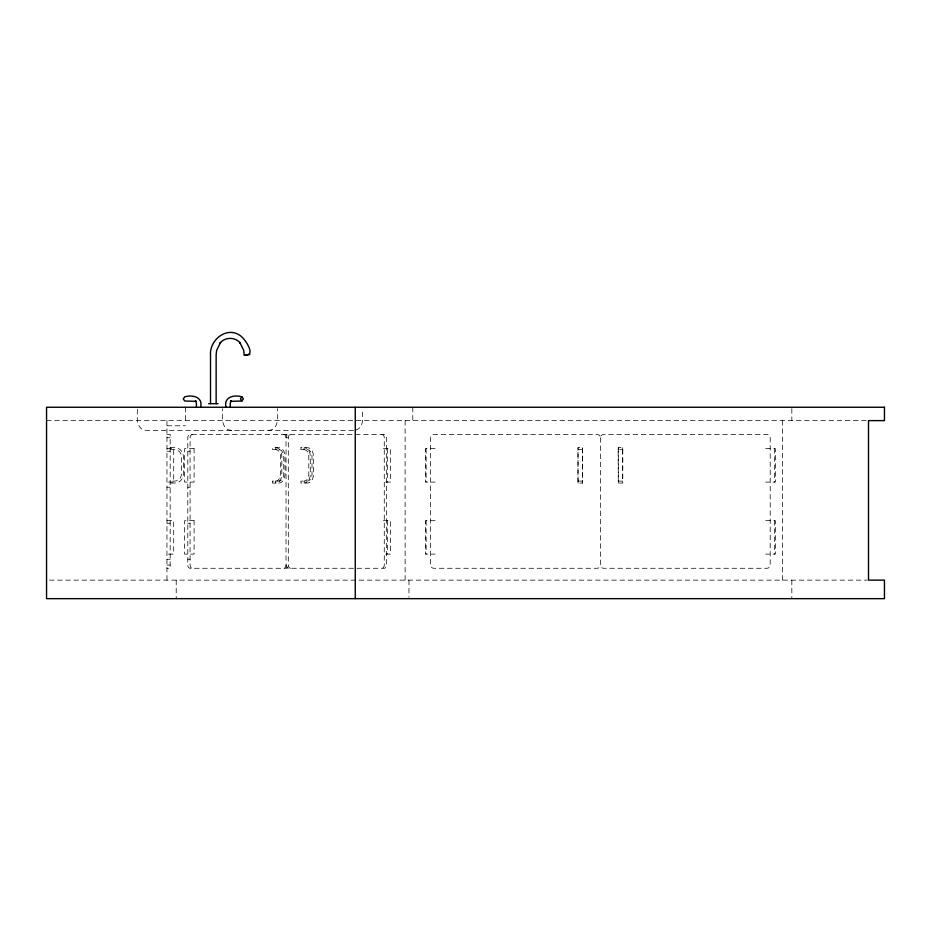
<?xml version="1.0" encoding="UTF-8"?>
<svg xmlns="http://www.w3.org/2000/svg" width="931" height="931" viewBox="0 0 931 931"><rect width="100%" height="100%" fill="white"/><g stroke="black" fill="none" stroke-linecap="round" stroke-linejoin="round"><path stroke-width="0.7" stroke-dasharray="4.66 3.49" d="M275.657 483.061L275.762 481.118M304.041 449.615L304.146 447.671A8.6 6.075 90 0 1 310.291 456.237L310.291 474.496A8.6 6.075 -90 0 1 304.239 483.061L304.041 481.118M578.011 483.061L578.011 447.671L582.515 447.671L582.655 481.118L582.515 483.061L578.011 483.061L578.011 447.671M618.149 449.615L618.289 447.671L622.792 447.671L622.792 483.061L618.289 483.061L618.149 449.615L622.653 449.615L622.792 447.671M355.782 430.087C364.905 427.317 362.252 415.657 362.427 408.639M268.326 430.401C279.184 429.982 277.985 416.029 277.287 408.639M46.55 420.626L867.087 420.626M166.952 425.77L185.467 425.77M353.443 430.401L146.598 430.401C135.717 429.994 136.915 416.041 137.613 408.639M166.952 434.498L170.164 434.498L170.164 568.271L166.952 568.271M166.952 437.71L170.164 437.71M170.164 447.671L174.795 447.671A8.6 8.6 0 0 1 183.349 456.237L183.349 474.496A8.6 8.6 0 0 1 174.795 483.061L170.164 483.061M166.952 448.637L173.701 448.637L173.701 482.083L166.952 482.083M383.374 448.637L390.555 448.637L390.555 482.083L383.374 482.083M435.091 448.637L425.467 448.637L425.467 482.083L435.091 482.083M765.713 448.637L775.337 448.637L775.337 482.083L765.713 482.083M170.164 449.615L174.539 449.615A6.843 6.843 0 0 1 181.405 456.493L181.405 474.24A6.843 6.843 0 0 1 174.539 481.118L170.164 481.118M578.151 449.615L582.655 449.615M166.952 451.221L170.164 451.221M187.806 451.221L190.075 451.221M578.151 481.118L582.655 481.118M618.149 481.118L622.653 481.118L622.792 483.061M166.952 487.227L170.164 487.227M187.806 487.227L190.075 487.227M166.952 520.673L173.701 520.673L173.701 554.12L166.952 554.12M383.374 520.673L390.555 520.673L390.555 554.12L383.374 554.12M435.091 520.673L425.467 520.673L425.467 554.12L435.091 554.12M765.713 520.673L775.337 520.673L775.337 554.12L765.713 554.12M166.952 523.245L170.164 523.245M187.806 523.245L190.075 523.245M166.952 559.263L170.164 559.263M187.806 559.263L190.075 559.263M166.952 565.047L170.164 565.047M49.436 580.129L867.087 580.129M231.714 430.401C220.845 429.982 222.055 416.029 222.753 408.639M275.657 447.671L275.762 449.615M791.839 408.593L791.839 420.626M791.839 580.129L791.839 598.656M782.517 420.626L782.517 580.129M774.673 448.637L774.673 482.083M774.673 520.673L774.673 554.12M622.653 449.615L622.653 481.118M618.289 447.671L618.289 483.061M600.402 437.71L600.402 565.047A3.212 3.212 0 0 0 603.614 568.271L766.969 568.271A3.212 3.212 0 0 0 770.193 565.047L770.193 437.71A3.212 3.212 0 0 0 766.969 434.498L603.614 434.498A3.212 3.212 0 0 0 600.402 437.71A3.212 3.212 0 0 0 597.19 434.498L433.823 434.498A3.212 3.212 0 0 0 430.611 437.71L430.611 565.047A3.212 3.212 0 0 0 433.823 568.271L597.19 568.271A3.212 3.212 0 0 0 600.402 565.047M582.515 447.671L582.515 483.061M426.13 448.637L426.13 482.083M426.13 520.673L426.13 554.12M412.805 407.254L412.805 420.626M408.965 580.129L408.965 597.225M405.125 420.626L405.125 580.129M387.436 448.637L387.436 482.083M387.436 520.673L387.436 554.12M185.467 407.254L185.467 420.626M176.203 580.129L176.203 598.656M166.952 420.626L166.952 580.129M303.948 449.615A6.843 4.841 90 0 1 308.813 456.493L308.813 474.24A6.843 4.841 -90 0 1 303.948 481.118M381.989 434.498A3.212 2.269 -90 0 1 384.27 437.71L384.27 565.047A3.212 2.269 -90 0 1 381.989 568.271M290.588 568.271A3.212 2.269 90 0 1 288.307 565.047L288.307 437.71A3.212 2.269 -90 0 1 290.588 434.498M192.356 434.498A3.212 2.269 -90 0 0 190.075 437.71L190.075 565.047A3.212 2.269 -90 0 0 192.356 568.271M283.769 434.498A3.212 2.269 -90 0 1 286.038 437.71L286.038 565.047A3.212 2.269 90 0 1 283.769 568.271M275.669 481.118A6.843 4.841 -90 0 0 280.534 474.24L280.534 456.493A6.843 4.841 -90 0 0 275.669 449.615M275.751 447.671A8.6 6.075 -90 0 1 281.802 456.237L281.802 474.496A8.6 6.075 90 0 1 275.751 483.061M272.574 481.118L272.48 483.061L278.939 483.061A8.6 6.075 -90 0 0 284.991 474.496L284.991 456.237A8.6 6.075 90 0 0 278.939 447.671L272.48 447.671L272.574 449.615L278.858 449.615A6.843 4.841 -90 0 1 283.711 456.493L283.711 474.24A6.843 4.841 -90 0 1 278.858 481.118L272.574 481.118M300.957 447.671L300.864 449.615L307.137 449.615A6.843 4.841 -90 0 1 312.001 456.493L312.001 474.24A6.843 4.841 -90 0 1 307.137 481.118L300.864 481.118L300.957 483.061L307.416 483.061A8.6 6.075 -90 0 0 313.468 474.496L313.468 456.237A8.6 6.075 90 0 0 307.416 447.671L300.957 447.671M286.038 434.498L190.075 434.498A3.212 2.269 90 0 0 187.806 437.71L187.806 565.047A3.212 2.269 90 0 0 190.075 568.271L286.038 568.271A3.212 2.269 90 0 0 288.307 565.047L286.038 565.047A3.212 2.269 -90 0 0 288.307 568.271L384.27 568.271A3.212 2.269 -90 0 0 386.54 565.047L386.54 437.71A3.212 2.269 -90 0 0 384.27 434.498L288.307 434.498A3.212 2.269 90 0 0 286.038 437.71L288.307 437.71A3.212 2.269 90 0 0 286.038 434.498M194.09 448.637L184.641 448.637L184.641 482.083L194.09 482.083L194.09 448.637M194.09 520.673L184.641 520.673L184.641 554.12L194.09 554.12L194.09 520.673"/><path stroke-width="1.4" d="M241.909 396.827L240.442 398.922L241.909 401.005L243.387 398.922L241.909 396.827C234.03 394.418 223.324 397.141 226.07 407.254M216.143 403.682L216.143 354.874L216.679 350.242L220.566 342.457L220.065 343.074C225.093 336.824 235.252 336.824 240.279 343.074L239.779 342.457L243.666 350.242L244.213 355.014C257.177 356.806 245.109 338.535 239.872 335.346C226.629 326.199 209.591 340.013 210.511 354.606L210.511 403.682M249.822 354.467L244.213 355.014M241.909 401.005L230.399 401.342L231.214 400.796L230.248 403.274L230.248 407.254M208.637 403.682L218.029 403.682M355.258 407.254L355.258 598.656M200.584 407.254C203.33 397.141 192.624 394.418 184.745 396.827L183.267 398.922L184.745 401.005L196.266 401.342L195.44 400.796L196.418 403.274L196.418 407.254M884.45 407.254L46.55 407.254L46.55 598.656L884.45 598.656L884.45 580.129L868.507 580.129L868.507 420.626L884.45 420.626L884.45 407.254"/></g></svg>
